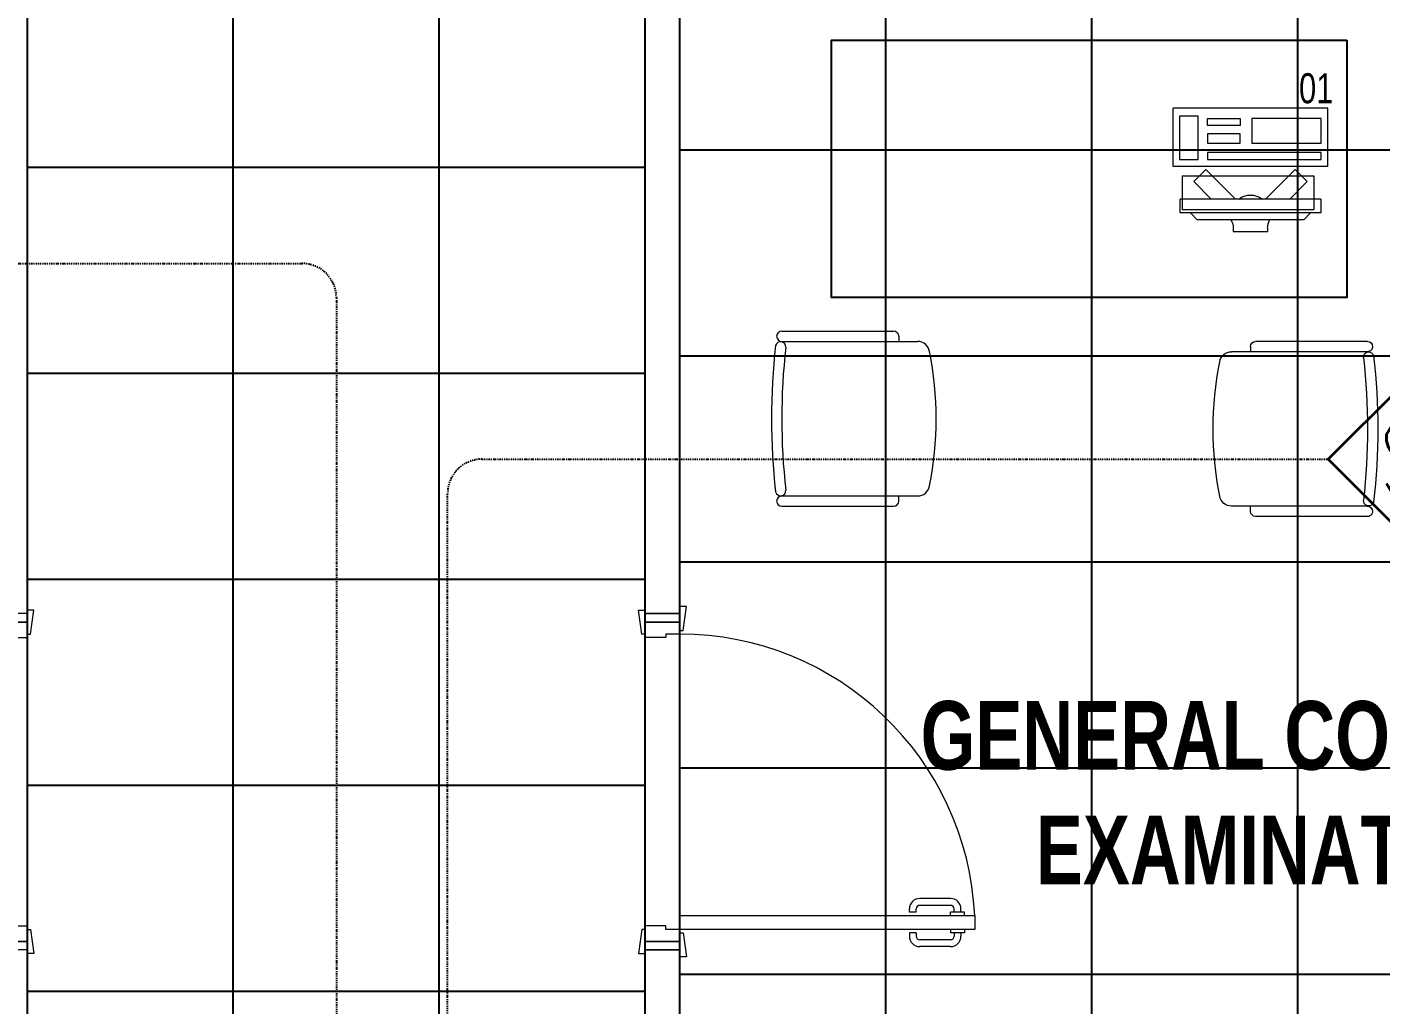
# Model space of a CAD drawing. Extents: x -12260 to 57327, y -29287 to 19916.
# Drawn here: x 13206 to 17148, y 5050 to 7898 of the extents above; entities that cross this region are included whole.
import ezdxf
from ezdxf.enums import TextEntityAlignment as Align

# ---------------------------------------------------------------- set-up
doc = ezdxf.new("R2010")
doc.units = 0
doc.header["$LTSCALE"] = 0.25
doc.linetypes.add('DASHDOT', pattern=[25.4, 12.7, -6.35, 0, -6.35])
for name, color, linetype, lineweight in [('01-First Floor$0$72_EGR_BASE_TEXT', 252, 'Continuous', 5), ('01-First Floor$0$72_EGR_EQP_TAG', 142, 'Continuous', 5), ('01-First Floor$0$LOADING', 253, 'Continuous', 5), ('01-First Floor$0$Walls', 251, 'Continuous', 5), ('01-First Floor$0$Wooden Joinery', 251, 'Continuous', 5), ('E-LITE-CLNG-CNDT', 6, 'DASHDOT', 35), ('F-ALRM-CLNG @ 100', 33, 'Continuous', 35), ('F-ALRM-CLNG-CNDT', 51, 'DASHDOT', 25)]:
    doc.layers.add(name, color=color, linetype=linetype, lineweight=lineweight)
doc.layers.add('01-First Floor$0$FALSE CEILING', color=251, linetype='Continuous')
doc.layers.add('01-First Floor$0$TME-NON MEDICAL FURNITURE', color=242, linetype='Continuous')
doc.styles.add('01-First Floor$0$X3G_ENTITY_257CFD', font='swisscl.ttf', dxfattribs={"height": 200})
doc.styles.add('01-First Floor$0$X3G_ENTITY_9EC9', font='swisscl.ttf', dxfattribs={"height": 0.2})
doc.styles.add('DC_SIMPLEX', font='SIMPLEX.shx', dxfattribs={"width": 0.7})

# ---------------------------------------------------------------- blocks, each defined once
blk = doc.blocks.new('01-First Floor$0$A$C72370EFE')
at = {"layer": '01-First Floor$0$Wooden Joinery'}
for p, q in [((-0.01, -0.03), (-0.01, -0.07)), ((0, -0.03), (-0.01, -0.03)), ((0.04, -0.03), (0.05, -0.03)), ((0.05, -0.03), (0.05, -0.07)), ((-0.05, -0.07), (-0.05, -0.16)), ((-0.03, -0.07), (-0.03, -0.16)), ((-0.01, -0.04), (-0.02, -0.04)), ((-0.01, -0.06), (-0.02, -0.06)), ((0, -0.07), (-0.01, -0.07)), ((0.04, -0.07), (0.05, -0.07)), ((0.05, -0.04), (0.06, -0.04)), ((0.05, -0.06), (0.06, -0.06)), ((0.07, -0.07), (0.07, -0.16)), ((0.09, -0.07), (0.09, -0.16)), ((-0.01, -0.17), (-0.02, -0.17)), ((-0.01, -0.19), (-0.02, -0.19)), ((-0.01, -0.17), (-0.01, -0.19)), ((0.05, -0.17), (0.06, -0.17)), ((0.05, -0.17), (0.05, -0.19)), ((0.05, -0.19), (0.06, -0.19))]:
    blk.add_line(p, q, dxfattribs=at)
for centre, radius, start, end in [((-0.02, -0.07), 0.03, 90, 180), ((-0.02, -0.07), 0.01, 90, 180), ((0.06, -0.07), 0.03, 0, 90), ((0.06, -0.07), 0.01, 0, 90), ((-0.02, -0.16), 0.03, 180, 270), ((-0.02, -0.16), 0.01, 180, 270), ((0.06, -0.16), 0.01, 270, 0), ((0.06, -0.16), 0.03, 270, 0)]:
    blk.add_arc(centre, radius, start, end, dxfattribs=at)
blk = doc.blocks.new('01-First Floor$0$A$C5DAD61B4')
at = {"layer": '01-First Floor$0$Wooden Joinery'}
for points in [[(80, 959.1), (80, 969.1), (10, 979.1), (10, 959.1)], [(940, 959.1), (940, 969.1), (1010, 979.1), (1010, 959.1)], [(70, 859.1), (70, 849.1), (0, 839.1), (0, 859.1)], [(120, 859.1), (120, 0), (80, 0), (80, 859.1)], [(950, 859.1), (950, 849.1), (1020, 839.1), (1020, 859.1)]]:
    blk.add_lwpolyline(points, close=True, dxfattribs=at)
for points in [[(45, 859.1), (45, 959.1), (20, 959.1), (20, 859.1), (45, 859.1)], [(45, 859.1), (80, 859.1), (80, 899.1), (90, 899.1), (90, 959.1), (45, 959.1), (45, 859.1)], [(975, 859.1), (940, 859.1), (940, 899.1), (930, 899.1), (930, 959.1), (975, 959.1), (975, 859.1)], [(975, 859.1), (975, 959.1), (1000, 959.1), (1000, 859.1), (975, 859.1)]]:
    blk.add_lwpolyline(points, dxfattribs=at)
blk.add_arc((80, 859.1), 860, 272.666, 0, dxfattribs=at)
at = {"layer": '01-First Floor$0$Wooden Joinery', "xscale": 999.9999999998854, "yscale": 999.9999999998854, "zscale": 999.9999999998854, "rotation": 180}
blk.add_blockref('01-First Floor$0$A$C72370EFE', (120, 0), dxfattribs=at)
blk = doc.blocks.new('01-First Floor$0$GF21016-P')
at = {"layer": '01-First Floor$0$LOADING', "extrusion": (-1.24384e-09, -1.20261e-09, -1)}
for p, q in [((0.0128, 0.0179), (0.0128, 0.4136)), ((0.4628, 0.0179), (0.4628, 0.4136)), ((-0.0022, 0.3585), (0.0128, 0.3585)), ((0.4778, 0.3585), (0.4628, 0.3585)), ((-0.0172, 0.0179), (-0.0172, 0.3435)), ((0.4928, 0.0179), (0.4928, 0.3435)), ((0.4778, 0.0029), (0.4778, 0.0029))]:
    blk.add_line(p, q, dxfattribs=at)
for centre, radius, start, end in [((-0.2378, -0.5362), 1.0036, 78.7568, 101.2432), ((-0.0478, 0.4136), 0.035, 0, 80.6557), ((-0.4278, 0.4136), 0.035, 99.3443, 180), ((0.0022, 0.3435), 0.015, 0, 90), ((-0.4778, 0.3435), 0.015, 90, 180), ((0.0022, 0.0179), 0.015, 270, 0), ((0.0022, 0.0179), 0.015, 180, 270), ((-0.0284, 0.0145), 0.015, 284.3864, 95.5209), ((-0.2378, 1.8734), 1.8855, 263.5119, 276.4881), ((-0.2378, 1.8928), 1.8749, 263.6341, 276.3659), ((-0.4471, 0.0145), 0.015, 84.4791, 255.6136), ((-0.4778, 0.0179), 0.015, 270, 0), ((-0.4778, 0.0179), 0.015, 180, 270)]:
    blk.add_arc(centre, radius, start, end, dxfattribs=at)
blk = doc.blocks.new('01-First Floor$0$ITCWLS1-P')
at = {"layer": '01-First Floor$0$LOADING'}
for p, q in [((-0.17, 0.45), (-0.17, 0)), ((-0.17, 0.45), (0, 0.45)), ((0, 0.45), (0, 0)), ((-0.3251, 0.38, 0), (-0.3051, 0.4, 0)), ((-0.2651, 0.43, 0), (-0.3051, 0.43, 0)), ((-0.3051, 0.43, 0), (-0.3051, 0.02, 0)), ((-0.197, 0.4094), (-0.295, 0.4094)), ((-0.295, 0.0264), (-0.295, 0.4094)), ((-0.2651, 0.43, 0), (-0.2651, 0.02, 0)), ((-0.197, 0.0264), (-0.197, 0.4094)), ((-0.1496, 0.4305), (-0.1291, 0.4305)), ((-0.1291, 0.4305), (-0.1291, 0.4089)), ((-0.3251, 0.38, 0), (-0.3251, 0.07, 0)), ((-0.3503, 0.275), (-0.3596, 0.275)), ((-0.3596, 0.175), (-0.3596, 0.275)), ((-0.3503, 0.175), (-0.3596, 0.175)), ((-0.3251, 0.07, 0), (-0.3051, 0.05, 0)), ((-0.3051, 0.02, 0), (-0.2651, 0.02, 0)), ((-0.197, 0.0264), (-0.295, 0.0264)), ((-0.17, 0), (0, 0))]:
    blk.add_line(p, q, dxfattribs=at)
at = {"layer": '01-First Floor$0$LOADING', "extrusion": (2.48281e-10, 3.18408e-10, -1)}
for p, q in [((-0.2651, 0.3395), (-0.2144, 0.3902)), ((-0.2651, 0.2688), (-0.1791, 0.3548)), ((-0.1791, 0.3548), (-0.2144, 0.3902))]:
    blk.add_line(p, q, dxfattribs=at)
at = {"layer": '01-First Floor$0$LOADING', "extrusion": (2.48281e-10, -3.18408e-10, -1)}
for p, q in [((-0.2651, 0.1812), (-0.1791, 0.0952)), ((-0.2651, 0.1105), (-0.2144, 0.0598)), ((-0.1791, 0.0952), (-0.2144, 0.0598))]:
    blk.add_line(p, q, dxfattribs=at)
at = {"layer": '01-First Floor$0$LOADING'}
for points in [[(-0.1291, 0.4089), (-0.1291, 0.1), (-0.1496, 0.1), (-0.1496, 0.4305)], [(-0.1496, 0.1), (-0.1496, 0.1), (-0.1496, 0.1), (-0.1496, 0.1), (-0.1496, 0.1), (-0.1496, 0.1), (-0.1496, 0.1), (-0.1496, 0.1), (-0.1496, 0.1)], [(-0.1496, 0.1), (-0.1496, 0.1), (-0.1496, 0.1), (-0.1496, 0.1), (-0.1496, 0.1), (-0.1496, 0.1), (-0.1496, 0.1), (-0.1496, 0.1), (-0.1496, 0.1), (-0.1496, 0.1), (-0.1496, 0.1), (-0.1496, 0.1), (-0.1496, 0.1), (-0.1496, 0.1), (-0.1496, 0.1), (-0.1496, 0.1), (-0.1496, 0.1), (-0.1496, 0.1)], [(-0.1496, 0.1), (-0.1496, 0.1), (-0.1496, 0.1), (-0.1496, 0.1), (-0.1496, 0.1), (-0.1496, 0.1), (-0.1496, 0.1), (-0.1496, 0.1), (-0.1496, 0.1), (-0.1496, 0.1)], [(-0.1496, 0.1), (-0.1496, 0.1), (-0.1496, 0.1), (-0.1496, 0.1), (-0.1496, 0.1), (-0.1496, 0.1), (-0.1496, 0.1)], [(-0.1496, 0.1), (-0.1496, 0.1), (-0.1496, 0.1), (-0.1496, 0.1), (-0.1496, 0.1), (-0.1496, 0.1), (-0.1496, 0.1), (-0.1496, 0.1), (-0.1496, 0.1), (-0.1496, 0.1)], [(-0.1496, 0.1), (-0.1496, 0.1), (-0.1496, 0.1), (-0.1496, 0.1), (-0.1496, 0.1), (-0.1496, 0.1), (-0.1496, 0.1), (-0.1496, 0.1), (-0.1496, 0.1), (-0.1496, 0.1), (-0.1496, 0.1), (-0.1496, 0.1), (-0.1496, 0.1), (-0.1496, 0.1), (-0.1496, 0.1)], [(-0.1496, 0.1), (-0.1496, 0.1), (-0.1496, 0.1), (-0.1496, 0.1), (-0.1496, 0.1), (-0.1496, 0.1), (-0.1496, 0.1), (-0.1496, 0.1), (-0.1496, 0.1), (-0.1496, 0.1)], [(-0.1496, 0.1), (-0.1496, 0.1), (-0.1496, 0.1), (-0.1496, 0.1), (-0.1496, 0.1), (-0.1496, 0.1), (-0.1496, 0.1), (-0.1496, 0.1), (-0.1496, 0.1), (-0.1496, 0.1)], [(-0.1496, 0.1), (-0.1496, 0.1), (-0.1496, 0.1), (-0.1496, 0.1), (-0.1496, 0.1), (-0.1496, 0.1), (-0.1496, 0.1), (-0.1496, 0.1), (-0.1496, 0.1), (-0.1496, 0.1), (-0.1496, 0.1), (-0.1496, 0.1), (-0.1496, 0.1), (-0.1496, 0.1), (-0.1496, 0.1), (-0.1496, 0.1), (-0.1496, 0.1), (-0.1496, 0.1), (-0.1496, 0.1), (-0.1496, 0.1), (-0.1496, 0.1), (-0.1496, 0.1), (-0.1496, 0.1), (-0.1496, 0.1), (-0.1496, 0.1), (-0.1496, 0.1), (-0.1496, 0.1), (-0.1496, 0.1), (-0.1496, 0.1), (-0.1496, 0.1), (-0.1496, 0.1), (-0.1496, 0.1), (-0.1496, 0.1), (-0.1496, 0.1), (-0.1496, 0.1), (-0.1496, 0.1), (-0.1496, 0.1), (-0.1496, 0.1), (-0.1496, 0.1), (-0.1496, 0.1), (-0.1496, 0.1), (-0.1496, 0.1), (-0.1496, 0.1), (-0.1496, 0.1), (-0.1496, 0.1), (-0.1496, 0.1), (-0.1496, 0.1), (-0.1496, 0.1), (-0.1496, 0.1), (-0.1496, 0.1), (-0.1496, 0.1), (-0.1496, 0.1), (-0.1496, 0.1), (-0.1496, 0.1)], [(-0.1496, 0.1), (-0.1496, 0.1), (-0.1496, 0.1), (-0.1496, 0.1), (-0.1496, 0.1), (-0.1496, 0.1), (-0.1496, 0.1), (-0.1496, 0.1), (-0.1496, 0.1), (-0.1496, 0.1), (-0.1496, 0.1), (-0.1496, 0.1), (-0.1496, 0.1), (-0.1496, 0.1), (-0.1496, 0.1), (-0.1496, 0.1), (-0.1496, 0.1), (-0.1496, 0.1), (-0.1496, 0.1), (-0.1496, 0.1), (-0.1496, 0.1), (-0.1496, 0.1), (-0.1496, 0.1), (-0.1496, 0.1), (-0.1496, 0.1), (-0.1496, 0.1), (-0.1496, 0.1), (-0.1496, 0.1), (-0.1496, 0.1), (-0.1496, 0.1), (-0.1496, 0.1), (-0.1496, 0.1), (-0.1496, 0.1), (-0.1496, 0.1), (-0.1496, 0.1), (-0.1496, 0.1), (-0.1496, 0.1), (-0.1496, 0.1), (-0.1496, 0.1), (-0.1496, 0.1), (-0.1496, 0.1), (-0.1496, 0.1), (-0.1496, 0.1), (-0.1496, 0.1), (-0.1496, 0.1), (-0.1496, 0.1), (-0.1496, 0.1), (-0.1496, 0.1), (-0.1496, 0.1), (-0.1496, 0.1), (-0.1496, 0.1), (-0.1496, 0.1), (-0.1496, 0.1), (-0.1496, 0.1), (-0.1496, 0.1), (-0.1496, 0.1), (-0.1496, 0.1), (-0.1496, 0.1), (-0.1496, 0.1), (-0.1496, 0.1), (-0.1496, 0.1), (-0.1496, 0.1), (-0.1496, 0.1), (-0.1496, 0.1), (-0.1496, 0.1), (-0.1496, 0.1), (-0.1496, 0.1), (-0.1496, 0.1), (-0.1496, 0.1), (-0.1496, 0.1), (-0.1496, 0.1), (-0.1496, 0.1), (-0.1496, 0.1), (-0.1496, 0.1), (-0.1496, 0.1), (-0.1496, 0.1), (-0.1496, 0.1), (-0.1496, 0.1), (-0.1496, 0.1), (-0.1496, 0.1), (-0.1496, 0.1), (-0.1496, 0.1), (-0.1496, 0.1), (-0.1496, 0.1), (-0.1496, 0.1), (-0.1496, 0.1), (-0.1496, 0.1), (-0.1496, 0.1), (-0.1496, 0.1)], [(-0.1496, 0.1), (-0.1496, 0.1), (-0.1496, 0.1), (-0.1496, 0.1), (-0.1496, 0.1), (-0.1496, 0.1), (-0.1496, 0.1), (-0.1496, 0.1), (-0.1496, 0.1), (-0.1496, 0.1), (-0.1496, 0.1), (-0.1496, 0.1)], [(-0.1496, 0.1), (-0.1496, 0.1), (-0.1496, 0.1), (-0.1496, 0.1), (-0.1496, 0.1), (-0.1496, 0.1), (-0.1496, 0.1)], [(-0.1496, 0.1), (-0.1496, 0.1), (-0.1496, 0.1), (-0.1496, 0.1), (-0.1496, 0.1), (-0.1496, 0.1), (-0.1496, 0.1), (-0.1496, 0.1), (-0.1496, 0.1), (-0.1496, 0.1), (-0.1496, 0.1), (-0.1496, 0.1), (-0.1496, 0.1), (-0.1496, 0.1), (-0.1496, 0.1), (-0.1496, 0.1), (-0.1496, 0.1)], [(-0.1496, 0.1), (-0.1496, 0.1), (-0.1496, 0.1), (-0.1496, 0.1), (-0.1496, 0.1), (-0.1496, 0.1), (-0.1496, 0.1), (-0.1496, 0.1), (-0.1496, 0.1), (-0.1496, 0.1), (-0.1496, 0.1), (-0.1496, 0.1), (-0.1496, 0.1), (-0.1496, 0.1), (-0.1496, 0.1), (-0.1496, 0.1), (-0.1496, 0.1), (-0.1496, 0.1), (-0.1496, 0.1), (-0.1496, 0.1), (-0.1496, 0.1), (-0.1496, 0.1), (-0.1496, 0.1), (-0.1496, 0.1), (-0.1496, 0.1), (-0.1496, 0.1), (-0.1496, 0.1), (-0.1496, 0.1), (-0.1496, 0.1), (-0.1496, 0.1), (-0.1496, 0.1), (-0.1496, 0.1), (-0.1496, 0.1), (-0.1496, 0.1), (-0.1496, 0.1), (-0.1496, 0.1), (-0.1496, 0.1), (-0.1496, 0.1), (-0.1496, 0.1), (-0.1496, 0.1), (-0.1496, 0.1), (-0.1496, 0.1), (-0.1496, 0.1), (-0.1496, 0.1), (-0.1496, 0.1), (-0.1496, 0.1), (-0.1496, 0.1), (-0.1496, 0.1), (-0.1496, 0.1), (-0.1496, 0.1), (-0.1496, 0.1), (-0.1496, 0.1), (-0.1496, 0.1), (-0.1496, 0.1), (-0.1496, 0.1), (-0.1496, 0.1), (-0.1496, 0.1), (-0.1496, 0.1), (-0.1496, 0.1), (-0.1496, 0.1), (-0.1496, 0.1), (-0.1496, 0.1), (-0.1496, 0.1), (-0.1496, 0.1), (-0.1496, 0.1), (-0.1496, 0.1), (-0.1496, 0.1), (-0.1496, 0.1), (-0.1496, 0.1), (-0.1496, 0.1), (-0.1496, 0.1), (-0.1496, 0.1), (-0.1496, 0.1), (-0.1496, 0.1), (-0.1496, 0.1), (-0.1496, 0.1), (-0.1496, 0.1), (-0.1496, 0.1), (-0.1496, 0.1), (-0.1496, 0.1), (-0.1496, 0.1), (-0.1496, 0.1), (-0.1496, 0.1), (-0.1496, 0.1), (-0.1496, 0.1), (-0.1496, 0.1), (-0.1496, 0.1), (-0.1496, 0.1), (-0.1496, 0.1), (-0.1496, 0.1), (-0.1496, 0.1), (-0.1496, 0.1), (-0.1496, 0.1), (-0.1496, 0.1), (-0.1496, 0.1), (-0.1496, 0.1), (-0.1496, 0.1), (-0.1496, 0.1), (-0.1496, 0.1), (-0.1496, 0.1), (-0.1496, 0.1), (-0.1496, 0.1), (-0.1496, 0.1), (-0.1496, 0.1), (-0.1496, 0.1), (-0.1496, 0.1), (-0.1496, 0.1), (-0.1496, 0.1), (-0.1496, 0.1), (-0.1496, 0.1), (-0.1496, 0.1)], [(-0.1496, 0.1), (-0.1496, 0.1), (-0.1496, 0.1), (-0.1496, 0.1), (-0.1496, 0.1), (-0.1496, 0.1), (-0.1496, 0.1), (-0.1496, 0.1)]]:
    blk.add_lwpolyline(points, dxfattribs=at)
for points in [[(-0.1019, 0.4305), (-0.0304, 0.4305), (-0.0304, 0.2294), (-0.1019, 0.2294)], [(-0.1019, 0.1954), (-0.0747, 0.1954), (-0.0747, 0.1), (-0.1019, 0.1)], [(-0.0304, 0.1954), (-0.0508, 0.1954), (-0.0508, 0.1), (-0.0304, 0.1)], [(-0.1496, 0.1), (-0.1496, 0.1), (-0.1496, 0.1), (-0.1496, 0.1), (-0.1496, 0.1), (-0.1496, 0.1), (-0.1496, 0.1), (-0.1496, 0.1), (-0.1496, 0.1), (-0.1496, 0.1), (-0.1496, 0.1), (-0.1496, 0.1), (-0.1496, 0.1), (-0.1496, 0.1), (-0.1496, 0.1), (-0.1496, 0.1), (-0.1496, 0.1), (-0.1496, 0.1), (-0.1496, 0.1), (-0.1496, 0.1), (-0.1496, 0.1), (-0.1496, 0.1), (-0.1496, 0.1), (-0.1496, 0.1), (-0.1496, 0.1), (-0.1496, 0.1), (-0.1496, 0.1), (-0.1496, 0.1), (-0.1496, 0.1), (-0.1496, 0.1), (-0.1496, 0.1), (-0.1496, 0.1), (-0.1496, 0.1), (-0.1496, 0.1), (-0.1496, 0.1), (-0.1496, 0.1), (-0.1496, 0.1), (-0.1496, 0.1), (-0.1496, 0.1), (-0.1496, 0.1), (-0.1496, 0.1), (-0.1496, 0.1), (-0.1496, 0.1), (-0.1496, 0.1), (-0.1496, 0.1), (-0.1496, 0.1), (-0.1496, 0.1), (-0.1496, 0.1), (-0.1496, 0.1), (-0.1496, 0.1), (-0.1496, 0.1), (-0.1496, 0.1), (-0.1496, 0.1), (-0.1496, 0.1), (-0.1496, 0.1), (-0.1496, 0.1), (-0.1496, 0.1), (-0.1496, 0.1), (-0.1496, 0.1), (-0.1496, 0.1), (-0.1496, 0.1), (-0.1496, 0.1), (-0.1496, 0.1), (-0.1496, 0.1), (-0.1496, 0.1), (-0.1496, 0.1), (-0.1496, 0.1), (-0.1496, 0.1), (-0.1496, 0.1), (-0.1496, 0.1), (-0.1496, 0.1), (-0.1496, 0.1), (-0.1496, 0.1), (-0.1496, 0.1), (-0.1496, 0.1), (-0.1496, 0.1), (-0.1496, 0.1), (-0.1496, 0.1), (-0.1496, 0.1), (-0.1496, 0.1), (-0.1496, 0.1), (-0.1496, 0.1), (-0.1496, 0.1), (-0.1496, 0.1), (-0.1496, 0.1), (-0.1496, 0.1), (-0.1496, 0.1), (-0.1496, 0.1), (-0.1496, 0.1), (-0.1496, 0.1), (-0.1496, 0.1), (-0.1496, 0.1), (-0.1496, 0.1), (-0.1496, 0.1), (-0.1496, 0.1), (-0.1496, 0.1), (-0.1496, 0.1), (-0.1496, 0.1), (-0.1496, 0.1), (-0.1496, 0.1), (-0.1496, 0.1), (-0.1496, 0.1), (-0.1496, 0.1), (-0.1496, 0.1), (-0.1496, 0.1), (-0.1496, 0.1), (-0.1496, 0.1), (-0.1496, 0.1), (-0.1496, 0.1), (-0.1496, 0.1), (-0.1496, 0.1), (-0.1496, 0.1), (-0.1496, 0.1), (-0.1496, 0.1), (-0.1496, 0.1), (-0.1496, 0.1), (-0.1496, 0.1), (-0.1496, 0.1), (-0.1496, 0.1), (-0.1496, 0.1), (-0.1496, 0.1), (-0.1496, 0.1), (-0.1496, 0.1), (-0.1496, 0.1), (-0.1496, 0.1), (-0.1496, 0.1), (-0.1496, 0.1), (-0.1496, 0.1), (-0.1496, 0.1), (-0.1496, 0.1), (-0.1496, 0.1), (-0.1496, 0.1), (-0.1496, 0.1), (-0.1496, 0.1), (-0.1496, 0.1), (-0.1496, 0.1), (-0.1496, 0.1), (-0.1496, 0.1), (-0.1496, 0.1), (-0.1496, 0.1), (-0.1496, 0.1), (-0.1496, 0.1), (-0.1496, 0.1), (-0.1496, 0.1), (-0.1496, 0.1), (-0.1496, 0.1), (-0.1496, 0.1), (-0.1496, 0.1), (-0.1496, 0.1), (-0.1496, 0.1), (-0.1496, 0.1), (-0.1496, 0.1), (-0.1496, 0.1), (-0.1496, 0.1), (-0.1496, 0.1), (-0.1496, 0.1), (-0.1496, 0.1), (-0.1496, 0.1), (-0.1496, 0.1), (-0.1496, 0.1), (-0.1496, 0.1), (-0.1496, 0.1), (-0.1496, 0.1), (-0.1496, 0.1), (-0.1496, 0.1), (-0.1496, 0.1), (-0.1496, 0.1), (-0.1496, 0.1), (-0.1496, 0.1), (-0.1496, 0.1), (-0.1496, 0.1), (-0.1496, 0.1), (-0.1496, 0.1), (-0.1496, 0.1), (-0.1496, 0.1), (-0.1496, 0.1), (-0.1496, 0.1), (-0.1496, 0.1), (-0.1496, 0.1), (-0.1496, 0.1), (-0.1496, 0.1), (-0.1496, 0.1), (-0.1496, 0.1), (-0.1496, 0.1), (-0.1496, 0.1), (-0.1496, 0.1), (-0.1496, 0.1), (-0.1496, 0.1), (-0.1496, 0.1), (-0.1496, 0.1), (-0.1496, 0.1), (-0.1496, 0.1), (-0.1496, 0.1), (-0.1496, 0.1), (-0.1496, 0.1), (-0.1496, 0.1), (-0.1496, 0.1), (-0.1496, 0.1), (-0.1496, 0.1), (-0.1496, 0.1), (-0.1496, 0.1), (-0.1496, 0.1), (-0.1496, 0.1), (-0.1496, 0.1), (-0.1496, 0.1), (-0.1496, 0.1), (-0.1496, 0.1), (-0.1496, 0.1), (-0.1496, 0.1), (-0.1496, 0.1), (-0.1496, 0.1), (-0.1496, 0.1), (-0.1496, 0.1), (-0.1496, 0.1), (-0.1496, 0.1), (-0.1496, 0.1), (-0.1496, 0.1), (-0.1496, 0.1), (-0.1496, 0.1), (-0.1496, 0.1), (-0.1496, 0.1), (-0.1496, 0.1), (-0.1496, 0.1), (-0.1496, 0.1), (-0.1496, 0.1), (-0.1496, 0.1), (-0.1496, 0.1), (-0.1496, 0.1), (-0.1496, 0.1), (-0.1496, 0.1), (-0.1496, 0.1), (-0.1496, 0.1), (-0.1496, 0.1), (-0.1496, 0.1), (-0.1496, 0.1), (-0.1496, 0.1), (-0.1496, 0.1), (-0.1496, 0.1), (-0.1496, 0.1), (-0.1496, 0.1), (-0.1496, 0.1), (-0.1496, 0.1), (-0.1496, 0.1), (-0.1496, 0.1), (-0.1496, 0.1), (-0.1496, 0.1), (-0.1496, 0.1), (-0.1496, 0.1), (-0.1496, 0.1), (-0.1496, 0.1), (-0.1496, 0.1), (-0.1496, 0.1), (-0.1496, 0.1), (-0.1496, 0.1), (-0.1496, 0.1), (-0.1496, 0.1), (-0.1496, 0.1), (-0.1496, 0.1), (-0.1496, 0.1), (-0.1496, 0.1), (-0.1496, 0.1), (-0.1496, 0.1), (-0.1496, 0.1), (-0.1496, 0.1), (-0.1496, 0.1), (-0.1496, 0.1), (-0.1496, 0.1), (-0.1496, 0.1), (-0.1496, 0.1), (-0.1496, 0.1), (-0.1496, 0.1), (-0.1496, 0.1), (-0.1496, 0.1), (-0.1496, 0.1), (-0.1496, 0.1), (-0.1496, 0.1), (-0.1496, 0.1)], [(-0.1496, 0.1), (-0.1496, 0.1), (-0.1496, 0.1), (-0.1496, 0.1), (-0.1496, 0.1), (-0.1496, 0.1), (-0.1496, 0.1), (-0.1496, 0.1), (-0.1496, 0.1), (-0.1496, 0.1), (-0.1496, 0.1), (-0.1496, 0.1), (-0.1496, 0.1), (-0.1496, 0.1), (-0.1496, 0.1), (-0.1496, 0.1), (-0.1496, 0.1), (-0.1496, 0.1), (-0.1496, 0.1), (-0.1496, 0.1), (-0.1496, 0.1), (-0.1496, 0.1), (-0.1496, 0.1), (-0.1496, 0.1), (-0.1496, 0.1), (-0.1496, 0.1), (-0.1496, 0.1), (-0.1496, 0.1), (-0.1496, 0.1), (-0.1496, 0.1), (-0.1496, 0.1), (-0.1496, 0.1), (-0.1496, 0.1), (-0.1496, 0.1), (-0.1496, 0.1), (-0.1496, 0.1), (-0.1496, 0.1), (-0.1496, 0.1), (-0.1496, 0.1), (-0.1496, 0.1), (-0.1496, 0.1), (-0.1496, 0.1), (-0.1496, 0.1), (-0.1496, 0.1), (-0.1496, 0.1), (-0.1496, 0.1), (-0.1496, 0.1), (-0.1496, 0.1), (-0.1496, 0.1), (-0.1496, 0.1), (-0.1496, 0.1), (-0.1496, 0.1), (-0.1496, 0.1), (-0.1496, 0.1), (-0.1496, 0.1), (-0.1496, 0.1), (-0.1496, 0.1), (-0.1496, 0.1), (-0.1496, 0.1), (-0.1496, 0.1), (-0.1496, 0.1), (-0.1496, 0.1), (-0.1496, 0.1), (-0.1496, 0.1), (-0.1496, 0.1), (-0.1496, 0.1), (-0.1496, 0.1), (-0.1496, 0.1), (-0.1496, 0.1), (-0.1496, 0.1), (-0.1496, 0.1), (-0.1496, 0.1), (-0.1496, 0.1), (-0.1496, 0.1), (-0.1496, 0.1), (-0.1496, 0.1), (-0.1496, 0.1), (-0.1496, 0.1), (-0.1496, 0.1), (-0.1496, 0.1), (-0.1496, 0.1), (-0.1496, 0.1), (-0.1496, 0.1), (-0.1496, 0.1), (-0.1496, 0.1), (-0.1496, 0.1), (-0.1496, 0.1), (-0.1496, 0.1), (-0.1496, 0.1), (-0.1496, 0.1), (-0.1496, 0.1), (-0.1496, 0.1), (-0.1496, 0.1), (-0.1496, 0.1), (-0.1496, 0.1), (-0.1496, 0.1), (-0.1496, 0.1), (-0.1496, 0.1), (-0.1496, 0.1), (-0.1496, 0.1), (-0.1496, 0.1), (-0.1496, 0.1), (-0.1496, 0.1), (-0.1496, 0.1), (-0.1496, 0.1), (-0.1496, 0.1), (-0.1496, 0.1), (-0.1496, 0.1), (-0.1496, 0.1), (-0.1496, 0.1), (-0.1496, 0.1), (-0.1496, 0.1), (-0.1496, 0.1), (-0.1496, 0.1), (-0.1496, 0.1), (-0.1496, 0.1), (-0.1496, 0.1), (-0.1496, 0.1), (-0.1496, 0.1), (-0.1496, 0.1), (-0.1496, 0.1), (-0.1496, 0.1), (-0.1496, 0.1), (-0.1496, 0.1), (-0.1496, 0.1), (-0.1496, 0.1), (-0.1496, 0.1), (-0.1496, 0.1), (-0.1496, 0.1), (-0.1496, 0.1), (-0.1496, 0.1), (-0.1496, 0.1), (-0.1496, 0.1), (-0.1496, 0.1), (-0.1496, 0.1), (-0.1496, 0.1), (-0.1496, 0.1), (-0.1496, 0.1), (-0.1496, 0.1), (-0.1496, 0.1), (-0.1496, 0.1), (-0.1496, 0.1), (-0.1496, 0.1), (-0.1496, 0.1), (-0.1496, 0.1), (-0.1496, 0.1), (-0.1496, 0.1), (-0.1496, 0.1), (-0.1496, 0.1), (-0.1496, 0.1), (-0.1496, 0.1), (-0.1496, 0.1), (-0.1496, 0.1), (-0.1496, 0.1), (-0.1496, 0.1), (-0.1496, 0.1), (-0.1496, 0.1), (-0.1496, 0.1), (-0.1496, 0.1), (-0.1496, 0.1), (-0.1496, 0.1), (-0.1496, 0.1), (-0.1496, 0.1), (-0.1496, 0.1), (-0.1496, 0.1), (-0.1496, 0.1), (-0.1496, 0.1), (-0.1496, 0.1), (-0.1496, 0.1), (-0.1496, 0.1), (-0.1496, 0.1), (-0.1496, 0.1), (-0.1496, 0.1), (-0.1496, 0.1), (-0.1496, 0.1), (-0.1496, 0.1), (-0.1496, 0.1), (-0.1496, 0.1), (-0.1496, 0.1), (-0.1496, 0.1), (-0.1496, 0.1), (-0.1496, 0.1), (-0.1496, 0.1), (-0.1496, 0.1), (-0.1496, 0.1), (-0.1496, 0.1), (-0.1496, 0.1), (-0.1496, 0.1), (-0.1496, 0.1), (-0.1496, 0.1), (-0.1496, 0.1), (-0.1496, 0.1), (-0.1496, 0.1), (-0.1496, 0.1), (-0.1496, 0.1), (-0.1496, 0.1), (-0.1496, 0.1), (-0.1496, 0.1), (-0.1496, 0.1), (-0.1496, 0.1), (-0.1496, 0.1), (-0.1496, 0.1), (-0.1496, 0.1), (-0.1496, 0.1), (-0.1496, 0.1), (-0.1496, 0.1), (-0.1496, 0.1), (-0.1496, 0.1), (-0.1496, 0.1), (-0.1496, 0.1), (-0.1496, 0.1), (-0.1496, 0.1), (-0.1496, 0.1), (-0.1496, 0.1)], [(-0.1496, 0.1), (-0.1496, 0.1), (-0.1496, 0.1), (-0.1496, 0.1), (-0.1496, 0.1), (-0.1496, 0.1), (-0.1496, 0.1), (-0.1496, 0.1), (-0.1496, 0.1), (-0.1496, 0.1), (-0.1496, 0.1), (-0.1496, 0.1), (-0.1496, 0.1), (-0.1496, 0.1), (-0.1496, 0.1), (-0.1496, 0.1), (-0.1496, 0.1), (-0.1496, 0.1), (-0.1496, 0.1), (-0.1496, 0.1), (-0.1496, 0.1), (-0.1496, 0.1), (-0.1496, 0.1), (-0.1496, 0.1), (-0.1496, 0.1), (-0.1496, 0.1), (-0.1496, 0.1), (-0.1496, 0.1), (-0.1496, 0.1), (-0.1496, 0.1), (-0.1496, 0.1), (-0.1496, 0.1), (-0.1496, 0.1), (-0.1496, 0.1), (-0.1496, 0.1), (-0.1496, 0.1), (-0.1496, 0.1), (-0.1496, 0.1), (-0.1496, 0.1), (-0.1496, 0.1), (-0.1496, 0.1), (-0.1496, 0.1), (-0.1496, 0.1), (-0.1496, 0.1), (-0.1496, 0.1), (-0.1496, 0.1), (-0.1496, 0.1), (-0.1496, 0.1), (-0.1496, 0.1), (-0.1496, 0.1), (-0.1496, 0.1), (-0.1496, 0.1), (-0.1496, 0.1), (-0.1496, 0.1), (-0.1496, 0.1), (-0.1496, 0.1), (-0.1496, 0.1), (-0.1496, 0.1), (-0.1496, 0.1), (-0.1496, 0.1), (-0.1496, 0.1), (-0.1496, 0.1), (-0.1496, 0.1), (-0.1496, 0.1), (-0.1496, 0.1), (-0.1496, 0.1), (-0.1496, 0.1), (-0.1496, 0.1), (-0.1496, 0.1), (-0.1496, 0.1), (-0.1496, 0.1), (-0.1496, 0.1), (-0.1496, 0.1), (-0.1496, 0.1), (-0.1496, 0.1), (-0.1496, 0.1), (-0.1496, 0.1), (-0.1496, 0.1), (-0.1496, 0.1), (-0.1496, 0.1), (-0.1496, 0.1), (-0.1496, 0.1), (-0.1496, 0.1), (-0.1496, 0.1), (-0.1496, 0.1), (-0.1496, 0.1), (-0.1496, 0.1), (-0.1496, 0.1), (-0.1496, 0.1), (-0.1496, 0.1), (-0.1496, 0.1), (-0.1496, 0.1), (-0.1496, 0.1), (-0.1496, 0.1), (-0.1496, 0.1), (-0.1496, 0.1), (-0.1496, 0.1), (-0.1496, 0.1), (-0.1496, 0.1), (-0.1496, 0.1), (-0.1496, 0.1), (-0.1496, 0.1), (-0.1496, 0.1), (-0.1496, 0.1), (-0.1496, 0.1), (-0.1496, 0.1), (-0.1496, 0.1), (-0.1496, 0.1), (-0.1496, 0.1), (-0.1496, 0.1), (-0.1496, 0.1), (-0.1496, 0.1), (-0.1496, 0.1), (-0.1496, 0.1), (-0.1496, 0.1), (-0.1496, 0.1), (-0.1496, 0.1), (-0.1496, 0.1), (-0.1496, 0.1), (-0.1496, 0.1), (-0.1496, 0.1), (-0.1496, 0.1), (-0.1496, 0.1), (-0.1496, 0.1), (-0.1496, 0.1), (-0.1496, 0.1), (-0.1496, 0.1), (-0.1496, 0.1), (-0.1496, 0.1), (-0.1496, 0.1), (-0.1496, 0.1), (-0.1496, 0.1), (-0.1496, 0.1), (-0.1496, 0.1), (-0.1496, 0.1), (-0.1496, 0.1), (-0.1496, 0.1), (-0.1496, 0.1), (-0.1496, 0.1), (-0.1496, 0.1), (-0.1496, 0.1), (-0.1496, 0.1), (-0.1496, 0.1), (-0.1496, 0.1), (-0.1496, 0.1), (-0.1496, 0.1), (-0.1496, 0.1), (-0.1496, 0.1), (-0.1496, 0.1), (-0.1496, 0.1), (-0.1496, 0.1), (-0.1496, 0.1), (-0.1496, 0.1), (-0.1496, 0.1), (-0.1496, 0.1), (-0.1496, 0.1), (-0.1496, 0.1), (-0.1496, 0.1), (-0.1496, 0.1), (-0.1496, 0.1), (-0.1496, 0.1), (-0.1496, 0.1), (-0.1496, 0.1), (-0.1496, 0.1), (-0.1496, 0.1), (-0.1496, 0.1), (-0.1496, 0.1), (-0.1496, 0.1), (-0.1496, 0.1), (-0.1496, 0.1), (-0.1496, 0.1), (-0.1496, 0.1), (-0.1496, 0.1), (-0.1496, 0.1), (-0.1496, 0.1), (-0.1496, 0.1), (-0.1496, 0.1), (-0.1496, 0.1), (-0.1496, 0.1), (-0.1496, 0.1), (-0.1496, 0.1), (-0.1496, 0.1), (-0.1496, 0.1), (-0.1496, 0.1), (-0.1496, 0.1), (-0.1496, 0.1), (-0.1496, 0.1), (-0.1496, 0.1), (-0.1496, 0.1), (-0.1496, 0.1), (-0.1496, 0.1), (-0.1496, 0.1), (-0.1496, 0.1), (-0.1496, 0.1), (-0.1496, 0.1), (-0.1496, 0.1), (-0.1496, 0.1), (-0.1496, 0.1), (-0.1496, 0.1), (-0.1496, 0.1), (-0.1496, 0.1), (-0.1496, 0.1), (-0.1496, 0.1), (-0.1496, 0.1), (-0.1496, 0.1), (-0.1496, 0.1), (-0.1496, 0.1), (-0.1496, 0.1), (-0.1496, 0.1), (-0.1496, 0.1), (-0.1496, 0.1), (-0.1496, 0.1), (-0.1496, 0.1), (-0.1496, 0.1), (-0.1496, 0.1), (-0.1496, 0.1), (-0.1496, 0.1), (-0.1496, 0.1), (-0.1496, 0.1)], [(-0.1496, 0.0727), (-0.0236, 0.0727), (-0.0236, 0.0182), (-0.1496, 0.0182)]]:
    blk.add_lwpolyline(points, close=True, dxfattribs=at)
for centre, radius, start, end in [((-0.3503, 0.325), 0.05, 270, 300.3093), ((-0.3089, 0.225), 0.0556, 321.9431, 38.0569), ((-0.3503, 0.125), 0.05, 59.6907, 90)]:
    blk.add_arc(centre, radius, start, end, dxfattribs=at)
blk = doc.blocks.new('01-First Floor')
at = {"layer": '01-First Floor$0$FALSE CEILING', "linetype": 'Continuous'}
for p, q in [((13806, -910), (13806, 8610)), ((14406, -910), (14406, 8610)), ((15706, 4540), (15706, 8610)), ((16306, 4540), (16306, 8610)), ((16906, 4540), (16906, 8610)), ((15106, 7540), (19115.6, 7540)), ((13206, 7490), (15006, 7490)), ((15106, 6940), (19115.6, 6940)), ((13206, 6890), (15006, 6890)), ((15106, 6340), (19115.6, 6340)), ((13206, 6290), (15006, 6290)), ((15106, 5740), (19115.6, 5740)), ((13206, 5690), (15006, 5690)), ((15106, 5140), (19115.6, 5140)), ((13206, 5090), (15006, 5090))]:
    blk.add_line(p, q, dxfattribs=at)
at = {"layer": '01-First Floor$0$FALSE CEILING'}
for points in [[(13206, -910), (15006, -910), (15006, 8610), (13206, 8610)], [(15106, 4540), (19115.6, 4540), (19115.6, 8610), (15106, 8610)]]:
    blk.add_lwpolyline(points, close=True, dxfattribs=at)
at = {"layer": '01-First Floor$0$FALSE CEILING', "elevation": -0.1}
blk.add_lwpolyline([(17048.5, 7860), (17048.5, 7110), (15548.5, 7110), (15548.5, 7860)], close=True, dxfattribs=at)
at = {"layer": '01-First Floor$0$LOADING', "elevation": -0.1}
blk.add_lwpolyline([(17048.5, 7860), (17048.5, 7110), (15548.5, 7110), (15548.5, 7860)], close=True, dxfattribs=at)
at = {"layer": '01-First Floor$0$Walls'}
for p, q in [((15006, 8610), (15006, 6190)), ((15106, 6190), (15106, 8610)), ((15106, 6190), (15006, 6190)), ((15106, 5210), (15006, 5210)), ((15006, 3090), (15006, 5210)), ((15106, 4540), (15106, 5210))]:
    blk.add_line(p, q, dxfattribs=at)
at = {"layer": '01-First Floor$0$LOADING', "extrusion": (1.93992e-16, 8.01373e-06, 1), "xscale": -1000.000000000009, "yscale": 1000.000000000009, "zscale": 1000.000000000009, "rotation": 270}
blk.add_blockref('01-First Floor$0$ITCWLS1-P', (16543.1, 7661.9, 0), dxfattribs=at)
at = {"layer": '01-First Floor$0$TME-NON MEDICAL FURNITURE', "color": 1, "extrusion": (-1.86519e-05, 4.75185e-05, 1), "xscale": -1000.000000000002, "yscale": 1000.000000000002, "zscale": -1000.000000000002, "rotation": 270.0000250975433}
blk.add_blockref('01-First Floor$0$GF21016-P', (15385.5, 6519.3, -0.1), dxfattribs=at)
at = {"layer": '01-First Floor$0$TME-NON MEDICAL FURNITURE', "color": 1, "extrusion": (-2.24019e-05, 2.67576e-11, 1), "xscale": 1000.000000000005, "yscale": 1000.000000000005, "zscale": -1000.000000000002, "rotation": 89.99997488764727}
blk.add_blockref('01-First Floor$0$GF21016-P', (17126.7, 6489.6, -0.5), dxfattribs=at)
at = {"layer": '01-First Floor$0$Wooden Joinery', "xscale": -1, "rotation": 270}
blk.add_blockref('01-First Floor$0$A$C5DAD61B4', (12246.9, 5190), dxfattribs=at)
at = {"layer": '01-First Floor$0$Wooden Joinery', "rotation": 90.00000000000001}
blk.add_blockref('01-First Floor$0$A$C5DAD61B4', (15965.1, 5190), dxfattribs=at)
at = {"layer": '01-First Floor$0$72_EGR_BASE_TEXT', "insert": (17208.4, 5935, -0.1), "char_height": 200, "width": 3508.102, "attachment_point": 2, "style": '01-First Floor$0$X3G_ENTITY_9EC9'}
blk.add_mtext('{\\fSwis721 LtCn BT|b1|i0|c0|p34;GENERAL CONSULTATION / EXAMINATION ROOM}', dxfattribs=at)
at = {"layer": '01-First Floor$0$72_EGR_EQP_TAG', "insert": (16959.5, 7763.2, -0.1), "char_height": 87.47, "attachment_point": 2, "style": '01-First Floor$0$X3G_ENTITY_257CFD'}
blk.add_mtext('01', dxfattribs=at)
blk = doc.blocks.new('A$C5CF53093')
blk.add_lwpolyline([(0, -212.1), (-212.1, 0), (0, 212.1), (212.1, 0)], close=True)
blk = doc.blocks.new('*U58')
at = {"xscale": 0.01, "yscale": 0.01, "zscale": 0.01}
blk.add_blockref('A$C5CF53093', (0.007, -0.007), dxfattribs=at)
at = {"color": 6, "style": 'DC_SIMPLEX', "width": 0.7, "flags": 8}
blk.add_attdef('TYPE', text='', height=2, rotation=360, dxfattribs=at).set_placement((0, 0), align=Align.MIDDLE_CENTER)

msp = doc.modelspace()

# ---------------------------------------------------------------- linework, layer by layer
at = {"layer": 'F-ALRM-CLNG-CNDT'}
for points in [[(10709.3, 7209.3), (14006.7, 7209.3, -0.414214), (14106.7, 7109.3), (14106.7, 3801.4)], [(14212.8, 3695.4), (14401.1, 3883.7, 0.198912), (14430.4, 3954.4), (14430.4, 6539.3, -0.414214), (14530.4, 6639.3), (16994.6, 6639.3)]]:
    msp.add_lwpolyline(points, format="xyb", dxfattribs=at)

# ---------------------------------------------------------------- block references
at = {"layer": 'E-LITE-CLNG-CNDT'}
msp.add_blockref('01-First Floor', (0, 0), dxfattribs=at)
at = {"layer": 'F-ALRM-CLNG @ 100', "xscale": 100, "yscale": 100, "zscale": 100}
msp.add_blockref('*U58', (17206, 6640), dxfattribs=at).add_auto_attribs({'TYPE': 'S'})

doc.saveas('drawing.dxf')
